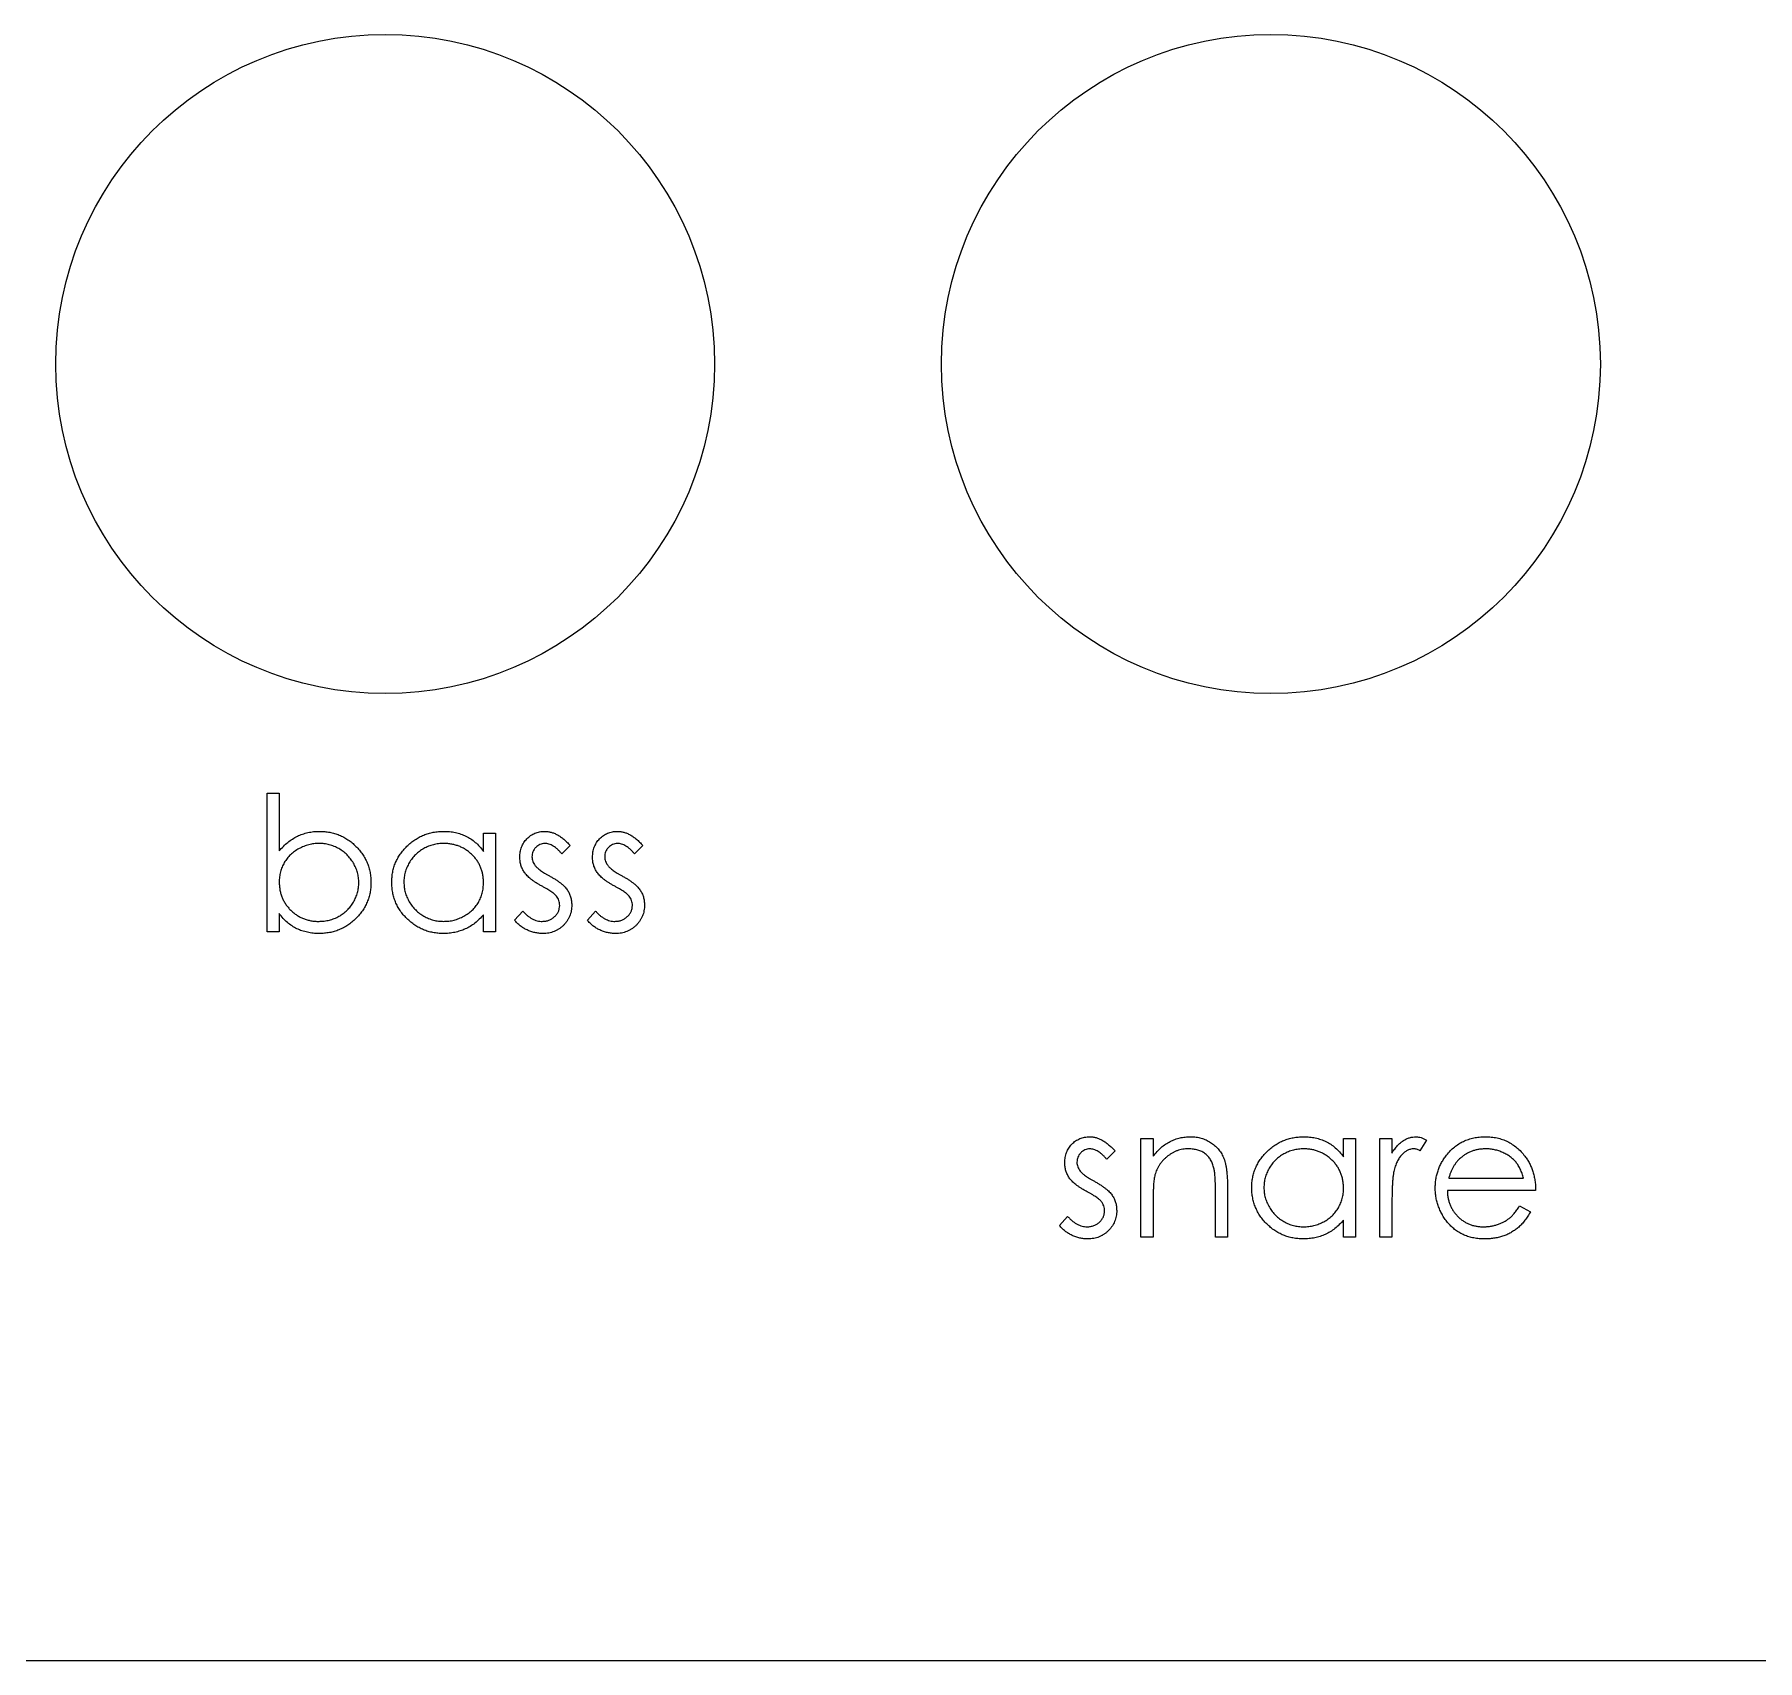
# Model space of a CAD drawing. Header units: inches. Extents: x 0 to 10.2, y -7 to 0.
# Drawn here: x 1.357 to 2.952, y -7 to -5.495 of the extents above; entities that cross this region are included whole.
import ezdxf

# ---------------------------------------------------------------- set-up
doc = ezdxf.new("R2010")
doc.units = ezdxf.units.IN
doc.header["$MEASUREMENT"] = 0

msp = doc.modelspace()

# ---------------------------------------------------------------- linework, layer by layer
at = {"color": 3, "linetype": 'Continuous', "lineweight": 5}
for p, q in [((1.5721, -6.1973), (1.5833, -6.1973)), ((1.5721, -6.3255), (1.5721, -6.1973)), ((1.5833, -6.1973), (1.5833, -6.2507)), ((1.7724, -6.2342), (1.7836, -6.2342)), ((1.7724, -6.2511), (1.7724, -6.2342)), ((1.7836, -6.2342), (1.7836, -6.3255)), ((1.8525, -6.2455), (1.8449, -6.2534)), ((1.9198, -6.2455), (1.9122, -6.2534)), ((1.5833, -6.3086), (1.5833, -6.3255)), ((1.7724, -6.3255), (1.7724, -6.3097)), ((1.8012, -6.3147), (1.8087, -6.3063)), ((1.8685, -6.3147), (1.876, -6.3063)), ((1.5833, -6.3255), (1.5721, -6.3255)), ((1.7836, -6.3255), (1.7724, -6.3255)), ((2.381, -6.5168), (2.3922, -6.5168)), ((2.381, -6.6082), (2.381, -6.5168)), ((2.3922, -6.5168), (2.3922, -6.5333)), ((2.5685, -6.5168), (2.5797, -6.5168)), ((2.5685, -6.5337), (2.5685, -6.5168)), ((2.5797, -6.5168), (2.5797, -6.6082)), ((2.6022, -6.5168), (2.6134, -6.5168)), ((2.6022, -6.6082), (2.6022, -6.5168)), ((2.6134, -6.5168), (2.6134, -6.5303)), ((2.6454, -6.5184), (2.6393, -6.5281)), ((2.357, -6.5282), (2.3494, -6.5361)), ((2.6659, -6.5537), (2.7352, -6.5537)), ((2.4499, -6.6082), (2.4499, -6.5652)), ((2.4612, -6.5615), (2.4612, -6.6082)), ((2.7464, -6.5649), (2.6647, -6.5649)), ((2.3922, -6.5751), (2.3922, -6.6082)), ((2.6134, -6.5775), (2.6134, -6.6082)), ((2.7316, -6.5793), (2.7416, -6.5846)), ((2.3057, -6.5974), (2.3131, -6.5889)), ((2.5685, -6.6082), (2.5685, -6.5924)), ((2.3922, -6.6082), (2.381, -6.6082)), ((2.4612, -6.6082), (2.4499, -6.6082)), ((2.5797, -6.6082), (2.5685, -6.6082)), ((2.6134, -6.6082), (2.6022, -6.6082))]:
    msp.add_line(p, q, dxfattribs=at)
at = {"color": 1, "linetype": 'Continuous', "lineweight": 5}
msp.add_line((0, -7), (10.15, -7), dxfattribs=at)
for centre in [(1.6813, -5.8), (2.5013, -5.8)]:
    msp.add_circle(centre, 0.305, dxfattribs=at)
at = {"color": 3, "linetype": 'Continuous', "lineweight": 5}
for points, knots in [([(1.5833, -6.2507), (1.5845, -6.2493), (1.587, -6.2464), (1.5911, -6.2427), (1.5955, -6.2396), (1.6, -6.237), (1.6048, -6.235), (1.6099, -6.2336), (1.6151, -6.2327), (1.6187, -6.2326), (1.6205, -6.2326)], [0, 0, 0, 0, 0.134636, 0.262681, 0.38719, 0.50839, 0.628966, 0.749723, 0.873248, 1, 1, 1, 1]), ([(1.6205, -6.2326), (1.6221, -6.2326), (1.6253, -6.2327), (1.63, -6.2333), (1.6345, -6.2344), (1.6389, -6.2359), (1.643, -6.2379), (1.647, -6.2403), (1.6507, -6.2431), (1.6543, -6.2464), (1.6575, -6.2499), (1.6604, -6.2536), (1.6628, -6.2576), (1.6648, -6.2617), (1.6663, -6.266), (1.6674, -6.2705), (1.6681, -6.2752), (1.6682, -6.2784), (1.6682, -6.28)], [0, 0, 0, 0, 0.064649, 0.127821, 0.189419, 0.250372, 0.311137, 0.372825, 0.435463, 0.500128, 0.564773, 0.627344, 0.688919, 0.749829, 0.810578, 0.872176, 0.935017, 1, 1, 1, 1]), ([(1.6874, -6.2796), (1.6875, -6.278), (1.6876, -6.2749), (1.6882, -6.2702), (1.6893, -6.2658), (1.6909, -6.2615), (1.6929, -6.2574), (1.6953, -6.2535), (1.6982, -6.2498), (1.7015, -6.2463), (1.705, -6.2431), (1.7089, -6.2403), (1.7128, -6.2379), (1.717, -6.2359), (1.7214, -6.2344), (1.7259, -6.2333), (1.7306, -6.2327), (1.7338, -6.2326), (1.7354, -6.2326)], [0, 0, 0, 0, 0.0637745, 0.1260788, 0.1869041, 0.2475739, 0.3080034, 0.3691319, 0.4320332, 0.4967908, 0.5616108, 0.6249139, 0.6867263, 0.7480788, 0.8095823, 0.8716307, 0.9348858, 1, 1, 1, 1]), ([(1.7354, -6.2326), (1.7373, -6.2326), (1.7409, -6.2327), (1.7463, -6.2335), (1.7513, -6.235), (1.7561, -6.2369), (1.7607, -6.2394), (1.7649, -6.2427), (1.7689, -6.2465), (1.7712, -6.2495), (1.7724, -6.2511)], [0, 0, 0, 0, 0.129862, 0.254654, 0.376015, 0.495255, 0.614798, 0.738106, 0.865196, 1, 1, 1, 1]), ([(1.806, -6.2565), (1.806, -6.2557), (1.8061, -6.254), (1.8064, -6.2516), (1.8069, -6.2493), (1.8076, -6.2471), (1.8085, -6.245), (1.8097, -6.243), (1.811, -6.2411), (1.8125, -6.2394), (1.8142, -6.2378), (1.816, -6.2364), (1.8179, -6.2352), (1.82, -6.2342), (1.8221, -6.2335), (1.8243, -6.2329), (1.8267, -6.2326), (1.8283, -6.2326), (1.8291, -6.2326)], [0, 0, 0, 0, 0.067978, 0.133044, 0.196507, 0.258613, 0.319728, 0.380873, 0.442636, 0.505079, 0.567881, 0.628814, 0.68891, 0.748765, 0.809386, 0.870884, 0.934037, 1, 1, 1, 1]), ([(1.8291, -6.2326), (1.8301, -6.2326), (1.832, -6.2327), (1.835, -6.2333), (1.8379, -6.2343), (1.8409, -6.2358), (1.8438, -6.2376), (1.8467, -6.2399), (1.8497, -6.2425), (1.8515, -6.2445), (1.8525, -6.2455)], [0, 0, 0, 0, 0.105714, 0.213412, 0.326127, 0.444452, 0.569061, 0.702712, 0.846318, 1, 1, 1, 1]), ([(1.8733, -6.2565), (1.8734, -6.2557), (1.8734, -6.254), (1.8737, -6.2516), (1.8742, -6.2493), (1.8749, -6.2471), (1.8759, -6.245), (1.877, -6.243), (1.8783, -6.2411), (1.8798, -6.2394), (1.8815, -6.2378), (1.8833, -6.2364), (1.8853, -6.2352), (1.8873, -6.2342), (1.8894, -6.2335), (1.8917, -6.2329), (1.894, -6.2326), (1.8956, -6.2326), (1.8964, -6.2326)], [0, 0, 0, 0, 0.0679785, 0.1330435, 0.1965074, 0.2586134, 0.3197283, 0.3808729, 0.4426356, 0.5050793, 0.5678805, 0.6288139, 0.6889101, 0.748765, 0.8093858, 0.8708843, 0.9340375, 1, 1, 1, 1]), ([(1.8964, -6.2326), (1.8974, -6.2326), (1.8994, -6.2327), (1.9023, -6.2333), (1.9052, -6.2343), (1.9082, -6.2358), (1.9111, -6.2376), (1.914, -6.2399), (1.917, -6.2425), (1.9188, -6.2445), (1.9198, -6.2455)], [0, 0, 0, 0, 0.105714, 0.213412, 0.326127, 0.444452, 0.569061, 0.702712, 0.846318, 1, 1, 1, 1]), ([(1.6203, -6.2438), (1.6186, -6.2438), (1.6154, -6.2439), (1.6106, -6.2449), (1.606, -6.2464), (1.6016, -6.2485), (1.5974, -6.251), (1.5937, -6.2541), (1.5905, -6.2575), (1.5879, -6.2614), (1.5858, -6.2656), (1.5843, -6.27), (1.5834, -6.2748), (1.5833, -6.278), (1.5833, -6.2797)], [0, 0, 0, 0, 0.084735, 0.168182, 0.252419, 0.338618, 0.424014, 0.506402, 0.587545, 0.668801, 0.7501, 0.831022, 0.91396, 1, 1, 1, 1]), ([(1.657, -6.28), (1.6569, -6.2784), (1.6568, -6.2753), (1.6558, -6.2707), (1.6542, -6.2662), (1.652, -6.2619), (1.6493, -6.2578), (1.6461, -6.2542), (1.6425, -6.2511), (1.6385, -6.2485), (1.6342, -6.2464), (1.6296, -6.2449), (1.625, -6.2439), (1.6218, -6.2438), (1.6203, -6.2438)], [0, 0, 0, 0, 0.082066, 0.163805, 0.246618, 0.331983, 0.417466, 0.500907, 0.584103, 0.668254, 0.752056, 0.83457, 0.916652, 1, 1, 1, 1]), ([(1.7356, -6.2438), (1.7339, -6.2438), (1.7307, -6.2439), (1.7259, -6.2448), (1.7214, -6.2463), (1.7171, -6.2484), (1.713, -6.251), (1.7094, -6.2541), (1.7062, -6.2576), (1.7036, -6.2616), (1.7014, -6.2659), (1.6998, -6.2704), (1.6988, -6.275), (1.6987, -6.2781), (1.6987, -6.2797)], [0, 0, 0, 0, 0.085921, 0.169593, 0.252476, 0.336244, 0.419505, 0.502036, 0.584775, 0.669846, 0.754185, 0.836658, 0.91801, 1, 1, 1, 1]), ([(1.7724, -6.28), (1.7723, -6.2788), (1.7723, -6.2763), (1.7718, -6.2726), (1.7709, -6.2691), (1.7698, -6.2658), (1.7683, -6.2626), (1.7664, -6.2596), (1.7643, -6.2568), (1.7618, -6.2541), (1.7591, -6.2517), (1.7562, -6.2496), (1.7531, -6.2478), (1.7499, -6.2463), (1.7465, -6.2452), (1.743, -6.2444), (1.7393, -6.2438), (1.7368, -6.2438), (1.7356, -6.2438)], [0, 0, 0, 0, 0.065634, 0.129188, 0.191219, 0.251913, 0.312507, 0.373494, 0.435152, 0.498741, 0.562095, 0.624187, 0.685476, 0.746097, 0.807612, 0.869967, 0.933951, 1, 1, 1, 1]), ([(1.8291, -6.2438), (1.8283, -6.2438), (1.8268, -6.2439), (1.8245, -6.2446), (1.8225, -6.2458), (1.8207, -6.2474), (1.8192, -6.2493), (1.818, -6.2514), (1.8174, -6.2537), (1.8173, -6.2553), (1.8172, -6.2561)], [0, 0, 0, 0, 0.124958, 0.245901, 0.369166, 0.498511, 0.628504, 0.751028, 0.873724, 1, 1, 1, 1]), ([(1.8449, -6.2534), (1.8442, -6.2526), (1.843, -6.2512), (1.841, -6.2492), (1.839, -6.2475), (1.837, -6.2462), (1.835, -6.2451), (1.833, -6.2443), (1.8311, -6.2439), (1.8298, -6.2438), (1.8291, -6.2438)], [0, 0, 0, 0, 0.158223, 0.305036, 0.441309, 0.565963, 0.683525, 0.793334, 0.898518, 1, 1, 1, 1]), ([(1.8964, -6.2438), (1.8956, -6.2438), (1.8941, -6.2439), (1.8918, -6.2446), (1.8898, -6.2458), (1.888, -6.2474), (1.8865, -6.2493), (1.8854, -6.2514), (1.8847, -6.2537), (1.8846, -6.2553), (1.8846, -6.2561)], [0, 0, 0, 0, 0.124958, 0.245901, 0.369166, 0.498511, 0.628504, 0.751028, 0.873724, 1, 1, 1, 1]), ([(1.9122, -6.2534), (1.9115, -6.2526), (1.9103, -6.2512), (1.9083, -6.2492), (1.9063, -6.2475), (1.9043, -6.2462), (1.9023, -6.2451), (1.9003, -6.2443), (1.8984, -6.2439), (1.8971, -6.2438), (1.8964, -6.2438)], [0, 0, 0, 0, 0.158223, 0.305036, 0.441309, 0.565963, 0.683525, 0.793334, 0.898518, 1, 1, 1, 1]), ([(1.8102, -6.2706), (1.8096, -6.2695), (1.8083, -6.2675), (1.807, -6.264), (1.8061, -6.2603), (1.8061, -6.2578), (1.806, -6.2565)], [0, 0, 0, 0, 0.246252, 0.492591, 0.74057, 1, 1, 1, 1]), ([(1.8172, -6.2561), (1.8173, -6.2568), (1.8174, -6.2582), (1.818, -6.2604), (1.819, -6.2624), (1.8199, -6.2637), (1.8203, -6.2644)], [0, 0, 0, 0, 0.24004, 0.479403, 0.731757, 1, 1, 1, 1]), ([(1.8203, -6.2644), (1.8206, -6.2647), (1.8212, -6.2654), (1.8224, -6.2665), (1.8237, -6.2676), (1.8252, -6.2688), (1.8269, -6.27), (1.8289, -6.2712), (1.8311, -6.2725), (1.8326, -6.2733), (1.8334, -6.2738)], [0, 0, 0, 0, 0.083425, 0.17756, 0.283982, 0.402217, 0.533568, 0.676121, 0.831649, 1, 1, 1, 1]), ([(1.8775, -6.2706), (1.8769, -6.2695), (1.8756, -6.2675), (1.8743, -6.264), (1.8734, -6.2603), (1.8734, -6.2578), (1.8733, -6.2565)], [0, 0, 0, 0, 0.246252, 0.492591, 0.74057, 1, 1, 1, 1]), ([(1.8846, -6.2561), (1.8846, -6.2568), (1.8847, -6.2582), (1.8853, -6.2604), (1.8863, -6.2624), (1.8872, -6.2637), (1.8877, -6.2644)], [0, 0, 0, 0, 0.24004, 0.479403, 0.731757, 1, 1, 1, 1]), ([(1.8877, -6.2644), (1.8879, -6.2647), (1.8885, -6.2654), (1.8897, -6.2665), (1.891, -6.2676), (1.8925, -6.2688), (1.8943, -6.27), (1.8962, -6.2712), (1.8984, -6.2725), (1.8999, -6.2733), (1.9007, -6.2738)], [0, 0, 0, 0, 0.083425, 0.17756, 0.283982, 0.402217, 0.533568, 0.676121, 0.831649, 1, 1, 1, 1]), ([(1.5833, -6.2797), (1.5833, -6.2809), (1.5834, -6.2834), (1.5839, -6.287), (1.5847, -6.2905), (1.5859, -6.2939), (1.5874, -6.297), (1.5892, -6.3001), (1.5914, -6.3029), (1.5938, -6.3056), (1.5966, -6.308), (1.5995, -6.3101), (1.6025, -6.3119), (1.6057, -6.3133), (1.6091, -6.3145), (1.6126, -6.3153), (1.6163, -6.3158), (1.6188, -6.3159), (1.6201, -6.3159)], [0, 0, 0, 0, 0.065646, 0.129212, 0.191253, 0.251958, 0.312564, 0.373562, 0.43523, 0.498536, 0.561901, 0.624098, 0.685023, 0.746051, 0.807577, 0.869943, 0.933939, 1, 1, 1, 1]), ([(1.6201, -6.3159), (1.6217, -6.3158), (1.625, -6.3157), (1.6297, -6.3148), (1.6343, -6.3133), (1.6386, -6.3113), (1.6426, -6.3087), (1.6462, -6.3056), (1.6494, -6.302), (1.6521, -6.298), (1.6543, -6.2938), (1.6558, -6.2893), (1.6568, -6.2847), (1.6569, -6.2816), (1.657, -6.28)], [0, 0, 0, 0, 0.085993, 0.169736, 0.252687, 0.336526, 0.419856, 0.502457, 0.585265, 0.6698, 0.754407, 0.83695, 0.917941, 1, 1, 1, 1]), ([(1.6682, -6.28), (1.6682, -6.2816), (1.6681, -6.2847), (1.6674, -6.2894), (1.6663, -6.2938), (1.6647, -6.2981), (1.6628, -6.3022), (1.6603, -6.3061), (1.6574, -6.3099), (1.6541, -6.3134), (1.6506, -6.3166), (1.6468, -6.3194), (1.6428, -6.3218), (1.6386, -6.3237), (1.6343, -6.3253), (1.6297, -6.3263), (1.625, -6.327), (1.6218, -6.3271), (1.6202, -6.3271)], [0, 0, 0, 0, 0.0640153, 0.126228, 0.1872888, 0.2478695, 0.3085112, 0.3697269, 0.4325358, 0.4971982, 0.561923, 0.6251331, 0.6868547, 0.7481171, 0.8095302, 0.8714875, 0.9349815, 1, 1, 1, 1]), ([(1.7351, -6.3271), (1.7334, -6.3271), (1.7303, -6.327), (1.7256, -6.3263), (1.7211, -6.3252), (1.7168, -6.3237), (1.7126, -6.3217), (1.7087, -6.3194), (1.7049, -6.3165), (1.7013, -6.3133), (1.6981, -6.3098), (1.6952, -6.306), (1.6928, -6.3021), (1.6908, -6.2979), (1.6893, -6.2936), (1.6882, -6.2891), (1.6876, -6.2844), (1.6875, -6.2812), (1.6874, -6.2796)], [0, 0, 0, 0, 0.06462, 0.127433, 0.189004, 0.24993, 0.310668, 0.372329, 0.434939, 0.499576, 0.564191, 0.626735, 0.688109, 0.749294, 0.810331, 0.871901, 0.935046, 1, 1, 1, 1]), ([(1.6987, -6.2797), (1.6987, -6.2813), (1.6989, -6.2844), (1.6998, -6.289), (1.7014, -6.2935), (1.7036, -6.2978), (1.7063, -6.3018), (1.7095, -6.3054), (1.7132, -6.3086), (1.7172, -6.3112), (1.7215, -6.3133), (1.726, -6.3148), (1.7307, -6.3157), (1.7339, -6.3158), (1.7355, -6.3159)], [0, 0, 0, 0, 0.081589, 0.162859, 0.245484, 0.330807, 0.416493, 0.499893, 0.583048, 0.667158, 0.751312, 0.833785, 0.916256, 1, 1, 1, 1]), ([(1.7355, -6.3159), (1.7371, -6.3158), (1.7403, -6.3157), (1.7451, -6.3148), (1.7497, -6.3133), (1.7541, -6.3112), (1.7582, -6.3087), (1.7619, -6.3057), (1.7651, -6.3022), (1.7677, -6.2984), (1.7698, -6.2942), (1.7713, -6.2897), (1.7722, -6.2849), (1.7723, -6.2817), (1.7724, -6.28)], [0, 0, 0, 0, 0.084802, 0.168664, 0.252552, 0.33824, 0.423103, 0.505556, 0.586176, 0.667136, 0.748499, 0.830452, 0.913456, 1, 1, 1, 1]), ([(1.826, -6.2831), (1.825, -6.2825), (1.8232, -6.2815), (1.8207, -6.28), (1.8184, -6.2784), (1.8163, -6.2768), (1.8144, -6.2753), (1.8128, -6.2737), (1.8114, -6.2722), (1.8106, -6.2711), (1.8102, -6.2706)], [0, 0, 0, 0, 0.157762, 0.30595, 0.443775, 0.572824, 0.692154, 0.802296, 0.905564, 1, 1, 1, 1]), ([(1.8398, -6.2925), (1.8395, -6.2922), (1.8389, -6.2914), (1.8377, -6.2904), (1.8364, -6.2893), (1.8348, -6.2882), (1.8329, -6.287), (1.8308, -6.2857), (1.8285, -6.2844), (1.8268, -6.2835), (1.826, -6.2831)], [0, 0, 0, 0, 0.076875, 0.167462, 0.27227, 0.389551, 0.520801, 0.666263, 0.825545, 1, 1, 1, 1]), ([(1.8334, -6.2738), (1.8344, -6.2743), (1.8362, -6.2754), (1.8389, -6.277), (1.8413, -6.2786), (1.8435, -6.2802), (1.8455, -6.2818), (1.8472, -6.2834), (1.8486, -6.285), (1.8495, -6.2861), (1.8498, -6.2866)], [0, 0, 0, 0, 0.158989, 0.307115, 0.446213, 0.574876, 0.694152, 0.804581, 0.906593, 1, 1, 1, 1]), ([(1.8933, -6.2831), (1.8923, -6.2825), (1.8905, -6.2815), (1.888, -6.28), (1.8857, -6.2784), (1.8836, -6.2768), (1.8817, -6.2753), (1.8801, -6.2737), (1.8787, -6.2722), (1.8779, -6.2711), (1.8775, -6.2706)], [0, 0, 0, 0, 0.157762, 0.30595, 0.443775, 0.572824, 0.692154, 0.802296, 0.905564, 1, 1, 1, 1]), ([(1.9071, -6.2925), (1.9068, -6.2922), (1.9062, -6.2914), (1.9051, -6.2904), (1.9037, -6.2893), (1.9021, -6.2882), (1.9002, -6.287), (1.8981, -6.2857), (1.8958, -6.2844), (1.8941, -6.2835), (1.8933, -6.2831)], [0, 0, 0, 0, 0.076875, 0.167462, 0.27227, 0.389551, 0.520801, 0.666263, 0.825545, 1, 1, 1, 1]), ([(1.9007, -6.2738), (1.9017, -6.2743), (1.9036, -6.2754), (1.9062, -6.277), (1.9086, -6.2786), (1.9108, -6.2802), (1.9128, -6.2818), (1.9145, -6.2834), (1.9159, -6.285), (1.9168, -6.2861), (1.9172, -6.2866)], [0, 0, 0, 0, 0.158989, 0.307115, 0.446213, 0.574876, 0.694152, 0.804581, 0.906593, 1, 1, 1, 1]), ([(1.8541, -6.3007), (1.8541, -6.3016), (1.854, -6.3034), (1.8537, -6.306), (1.8531, -6.3085), (1.8522, -6.3109), (1.8511, -6.3132), (1.8498, -6.3154), (1.8483, -6.3175), (1.8465, -6.3195), (1.8445, -6.3213), (1.8424, -6.3228), (1.8402, -6.3241), (1.8379, -6.3252), (1.8354, -6.3261), (1.8328, -6.3267), (1.8301, -6.327), (1.8283, -6.3271), (1.8273, -6.3271)], [0, 0, 0, 0, 0.064548, 0.127199, 0.188597, 0.24864, 0.309525, 0.370037, 0.431889, 0.495704, 0.559519, 0.621372, 0.682397, 0.743568, 0.805498, 0.86864, 0.933066, 1, 1, 1, 1]), ([(1.8429, -6.3012), (1.8428, -6.3004), (1.8428, -6.2988), (1.8422, -6.2965), (1.8412, -6.2944), (1.8403, -6.2931), (1.8398, -6.2925)], [0, 0, 0, 0, 0.2534754, 0.5004533, 0.7455781, 1, 1, 1, 1]), ([(1.8498, -6.2866), (1.8505, -6.2876), (1.8518, -6.2898), (1.8531, -6.2932), (1.8539, -6.2969), (1.854, -6.2994), (1.8541, -6.3007)], [0, 0, 0, 0, 0.2488386, 0.495235, 0.7433356, 1, 1, 1, 1]), ([(1.9214, -6.3007), (1.9214, -6.3016), (1.9213, -6.3034), (1.921, -6.306), (1.9204, -6.3085), (1.9196, -6.3109), (1.9184, -6.3132), (1.9171, -6.3154), (1.9156, -6.3175), (1.9138, -6.3195), (1.9118, -6.3213), (1.9097, -6.3228), (1.9075, -6.3241), (1.9052, -6.3252), (1.9027, -6.3261), (1.9001, -6.3267), (1.8974, -6.327), (1.8956, -6.3271), (1.8946, -6.3271)], [0, 0, 0, 0, 0.0645481, 0.1271991, 0.1885973, 0.2486395, 0.3095247, 0.370037, 0.4318892, 0.4957043, 0.5595193, 0.6213716, 0.6823971, 0.7435685, 0.8054985, 0.8686397, 0.9330662, 1, 1, 1, 1]), ([(1.9102, -6.3012), (1.9102, -6.3004), (1.9101, -6.2988), (1.9095, -6.2965), (1.9085, -6.2944), (1.9076, -6.2931), (1.9071, -6.2925)], [0, 0, 0, 0, 0.253475, 0.500453, 0.745578, 1, 1, 1, 1]), ([(1.9172, -6.2866), (1.9178, -6.2876), (1.9191, -6.2898), (1.9205, -6.2932), (1.9212, -6.2969), (1.9214, -6.2994), (1.9214, -6.3007)], [0, 0, 0, 0, 0.248839, 0.495235, 0.743336, 1, 1, 1, 1]), ([(1.6202, -6.3271), (1.6183, -6.3271), (1.6147, -6.327), (1.6094, -6.3261), (1.6043, -6.3247), (1.5995, -6.3228), (1.595, -6.3202), (1.5907, -6.317), (1.5868, -6.3131), (1.5845, -6.3101), (1.5833, -6.3086)], [0, 0, 0, 0, 0.129476, 0.25388, 0.374863, 0.494283, 0.614293, 0.73697, 0.865076, 1, 1, 1, 1]), ([(1.7724, -6.3097), (1.7711, -6.3111), (1.7686, -6.3139), (1.7645, -6.3176), (1.7601, -6.3206), (1.7555, -6.323), (1.7507, -6.3248), (1.7457, -6.3261), (1.7405, -6.327), (1.7369, -6.3271), (1.7351, -6.3271)], [0, 0, 0, 0, 0.134298, 0.262085, 0.38627, 0.507165, 0.6273, 0.748145, 0.87237, 1, 1, 1, 1]), ([(1.8273, -6.3271), (1.8261, -6.3271), (1.8236, -6.327), (1.8199, -6.3263), (1.8162, -6.3253), (1.8127, -6.3239), (1.8094, -6.3221), (1.8063, -6.32), (1.8036, -6.3175), (1.802, -6.3157), (1.8012, -6.3147)], [0, 0, 0, 0, 0.126743, 0.251724, 0.377219, 0.504694, 0.631458, 0.755401, 0.877701, 1, 1, 1, 1]), ([(1.8087, -6.3063), (1.8094, -6.307), (1.8107, -6.3085), (1.8129, -6.3105), (1.8151, -6.3121), (1.8174, -6.3135), (1.8197, -6.3146), (1.822, -6.3153), (1.8244, -6.3158), (1.826, -6.3159), (1.8268, -6.3159)], [0, 0, 0, 0, 0.147476, 0.285904, 0.417172, 0.540501, 0.659238, 0.775006, 0.887229, 1, 1, 1, 1]), ([(1.8268, -6.3159), (1.8278, -6.3158), (1.83, -6.3157), (1.833, -6.3149), (1.8358, -6.3135), (1.8382, -6.3116), (1.8403, -6.3093), (1.8418, -6.3068), (1.8427, -6.3041), (1.8428, -6.3022), (1.8429, -6.3012)], [0, 0, 0, 0, 0.134042, 0.261896, 0.387836, 0.517686, 0.644509, 0.764718, 0.880291, 1, 1, 1, 1]), ([(1.8946, -6.3271), (1.8934, -6.3271), (1.8909, -6.327), (1.8872, -6.3263), (1.8835, -6.3253), (1.88, -6.3239), (1.8767, -6.3221), (1.8737, -6.32), (1.8709, -6.3175), (1.8693, -6.3157), (1.8685, -6.3147)], [0, 0, 0, 0, 0.126743, 0.251724, 0.377219, 0.504694, 0.631458, 0.755401, 0.877701, 1, 1, 1, 1]), ([(1.876, -6.3063), (1.8767, -6.307), (1.878, -6.3085), (1.8802, -6.3105), (1.8825, -6.3121), (1.8847, -6.3135), (1.887, -6.3146), (1.8893, -6.3153), (1.8917, -6.3158), (1.8933, -6.3159), (1.8941, -6.3159)], [0, 0, 0, 0, 0.147476, 0.285904, 0.417172, 0.540501, 0.659238, 0.775006, 0.887229, 1, 1, 1, 1]), ([(1.8941, -6.3159), (1.8951, -6.3158), (1.8973, -6.3157), (1.9003, -6.3149), (1.9031, -6.3135), (1.9055, -6.3116), (1.9076, -6.3093), (1.9091, -6.3068), (1.91, -6.3041), (1.9101, -6.3022), (1.9102, -6.3012)], [0, 0, 0, 0, 0.134042, 0.261896, 0.387836, 0.517686, 0.644509, 0.764718, 0.880291, 1, 1, 1, 1]), ([(2.3105, -6.5392), (2.3105, -6.5383), (2.3106, -6.5367), (2.3109, -6.5343), (2.3114, -6.532), (2.3121, -6.5297), (2.313, -6.5277), (2.3142, -6.5257), (2.3155, -6.5238), (2.317, -6.522), (2.3187, -6.5204), (2.3205, -6.5191), (2.3224, -6.5179), (2.3245, -6.5169), (2.3266, -6.5161), (2.3288, -6.5156), (2.3312, -6.5153), (2.3328, -6.5152), (2.3336, -6.5152)], [0, 0, 0, 0, 0.067978, 0.133044, 0.196507, 0.258613, 0.319728, 0.380873, 0.442636, 0.505079, 0.567881, 0.628814, 0.68891, 0.748765, 0.809386, 0.870884, 0.934037, 1, 1, 1, 1]), ([(2.3336, -6.5152), (2.3346, -6.5153), (2.3365, -6.5153), (2.3395, -6.516), (2.3424, -6.517), (2.3453, -6.5185), (2.3483, -6.5203), (2.3512, -6.5226), (2.3542, -6.5252), (2.356, -6.5272), (2.357, -6.5282)], [0, 0, 0, 0, 0.105714, 0.213412, 0.326127, 0.444452, 0.569061, 0.702712, 0.846318, 1, 1, 1, 1]), ([(2.3922, -6.5333), (2.3934, -6.5318), (2.3958, -6.5289), (2.3996, -6.5251), (2.4037, -6.522), (2.408, -6.5195), (2.4125, -6.5176), (2.4172, -6.5162), (2.422, -6.5154), (2.4253, -6.5153), (2.427, -6.5152)], [0, 0, 0, 0, 0.140976, 0.273569, 0.398988, 0.51993, 0.63811, 0.756589, 0.87686, 1, 1, 1, 1]), ([(2.427, -6.5152), (2.4287, -6.5153), (2.432, -6.5154), (2.4368, -6.5164), (2.4413, -6.518), (2.4455, -6.5203), (2.4492, -6.5231), (2.4525, -6.5264), (2.4553, -6.5301), (2.4571, -6.5336), (2.4583, -6.5367), (2.459, -6.5394), (2.4597, -6.5423), (2.4603, -6.5456), (2.4606, -6.5491), (2.4609, -6.553), (2.4611, -6.5572), (2.4611, -6.56), (2.4612, -6.5615)], [0, 0, 0, 0, 0.07724, 0.151178, 0.223488, 0.295543, 0.366976, 0.437131, 0.507044, 0.57856, 0.616614, 0.658756, 0.704491, 0.754803, 0.809332, 0.868274, 0.932073, 1, 1, 1, 1]), ([(2.4836, -6.5623), (2.4836, -6.5607), (2.4837, -6.5575), (2.4844, -6.5529), (2.4855, -6.5485), (2.487, -6.5442), (2.489, -6.5401), (2.4915, -6.5362), (2.4943, -6.5325), (2.4976, -6.529), (2.5012, -6.5258), (2.505, -6.523), (2.509, -6.5205), (2.5132, -6.5186), (2.5175, -6.5171), (2.522, -6.516), (2.5267, -6.5154), (2.5299, -6.5153), (2.5316, -6.5152)], [0, 0, 0, 0, 0.063775, 0.126079, 0.186904, 0.247574, 0.308003, 0.369132, 0.432033, 0.496791, 0.561611, 0.624914, 0.686726, 0.748079, 0.809582, 0.871631, 0.934886, 1, 1, 1, 1]), ([(2.5316, -6.5152), (2.5334, -6.5153), (2.5371, -6.5154), (2.5424, -6.5162), (2.5475, -6.5176), (2.5523, -6.5196), (2.5568, -6.5221), (2.5611, -6.5253), (2.565, -6.5292), (2.5673, -6.5322), (2.5685, -6.5337)], [0, 0, 0, 0, 0.1298621, 0.2546535, 0.3760146, 0.4952553, 0.6147977, 0.7381056, 0.8651963, 1, 1, 1, 1]), ([(2.6134, -6.5303), (2.6142, -6.529), (2.6158, -6.5266), (2.6184, -6.5235), (2.6211, -6.5208), (2.6239, -6.5188), (2.6268, -6.5172), (2.6297, -6.516), (2.6327, -6.5154), (2.6347, -6.5153), (2.6357, -6.5152)], [0, 0, 0, 0, 0.160059, 0.306112, 0.438367, 0.560541, 0.675317, 0.786114, 0.892842, 1, 1, 1, 1]), ([(2.6357, -6.5152), (2.6365, -6.5153), (2.6381, -6.5154), (2.6405, -6.516), (2.643, -6.517), (2.6446, -6.5179), (2.6454, -6.5184)], [0, 0, 0, 0, 0.225278, 0.463523, 0.720324, 1, 1, 1, 1]), ([(2.664, -6.5323), (2.6651, -6.5309), (2.6673, -6.5282), (2.6711, -6.5247), (2.6752, -6.5218), (2.6795, -6.5194), (2.6842, -6.5175), (2.6891, -6.5162), (2.6943, -6.5154), (2.6979, -6.5153), (2.6997, -6.5152)], [0, 0, 0, 0, 0.128835, 0.253589, 0.374643, 0.49534, 0.616325, 0.739759, 0.866842, 1, 1, 1, 1]), ([(2.6997, -6.5152), (2.7016, -6.5153), (2.7052, -6.5154), (2.7106, -6.5162), (2.7157, -6.5176), (2.7204, -6.5196), (2.7249, -6.5222), (2.7291, -6.5253), (2.733, -6.529), (2.7353, -6.5318), (2.7365, -6.5332)], [0, 0, 0, 0, 0.13204, 0.259033, 0.38188, 0.502258, 0.622752, 0.744743, 0.870109, 1, 1, 1, 1]), ([(2.3147, -6.5533), (2.314, -6.5522), (2.3128, -6.5501), (2.3115, -6.5467), (2.3106, -6.543), (2.3106, -6.5405), (2.3105, -6.5392)], [0, 0, 0, 0, 0.246252, 0.492591, 0.74057, 1, 1, 1, 1]), ([(2.3336, -6.5264), (2.3328, -6.5265), (2.3313, -6.5266), (2.329, -6.5273), (2.327, -6.5285), (2.3252, -6.5301), (2.3236, -6.532), (2.3225, -6.5341), (2.3219, -6.5364), (2.3218, -6.5379), (2.3217, -6.5387)], [0, 0, 0, 0, 0.124958, 0.245901, 0.369166, 0.498511, 0.628504, 0.751028, 0.873724, 1, 1, 1, 1]), ([(2.3217, -6.5387), (2.3218, -6.5395), (2.3218, -6.5409), (2.3225, -6.543), (2.3234, -6.5451), (2.3244, -6.5464), (2.3248, -6.547)], [0, 0, 0, 0, 0.24004, 0.479403, 0.731757, 1, 1, 1, 1]), ([(2.3494, -6.5361), (2.3487, -6.5353), (2.3475, -6.5338), (2.3454, -6.5319), (2.3434, -6.5302), (2.3415, -6.5288), (2.3395, -6.5278), (2.3375, -6.527), (2.3356, -6.5265), (2.3342, -6.5265), (2.3336, -6.5264)], [0, 0, 0, 0, 0.158223, 0.305036, 0.441309, 0.565963, 0.683525, 0.793334, 0.898518, 1, 1, 1, 1]), ([(2.425, -6.5264), (2.4241, -6.5265), (2.4224, -6.5265), (2.4197, -6.5268), (2.4171, -6.5274), (2.4146, -6.5281), (2.4122, -6.5292), (2.4098, -6.5303), (2.4076, -6.5318), (2.4054, -6.5334), (2.4033, -6.5352), (2.4014, -6.5371), (2.3997, -6.5391), (2.3982, -6.5412), (2.3968, -6.5434), (2.3957, -6.5457), (2.3947, -6.5481), (2.3942, -6.5498), (2.394, -6.5506)], [0, 0, 0, 0, 0.063986, 0.126627, 0.188984, 0.25023, 0.312351, 0.374574, 0.438148, 0.50292, 0.567974, 0.630771, 0.692935, 0.754398, 0.815218, 0.876117, 0.938015, 1, 1, 1, 1]), ([(2.4486, -6.5444), (2.4482, -6.543), (2.4475, -6.5403), (2.4457, -6.5366), (2.4434, -6.5334), (2.4406, -6.5308), (2.4374, -6.5288), (2.4336, -6.5274), (2.4295, -6.5266), (2.4266, -6.5265), (2.425, -6.5264)], [0, 0, 0, 0, 0.13552, 0.260833, 0.378476, 0.493178, 0.609281, 0.729981, 0.859261, 1, 1, 1, 1]), ([(2.5317, -6.5264), (2.5301, -6.5265), (2.5268, -6.5266), (2.5221, -6.5275), (2.5175, -6.529), (2.5132, -6.5311), (2.5092, -6.5336), (2.5056, -6.5367), (2.5024, -6.5403), (2.4997, -6.5443), (2.4975, -6.5486), (2.496, -6.5531), (2.495, -6.5577), (2.4949, -6.5608), (2.4948, -6.5624)], [0, 0, 0, 0, 0.085921, 0.169593, 0.252476, 0.336244, 0.419505, 0.502036, 0.584775, 0.669846, 0.754185, 0.836658, 0.91801, 1, 1, 1, 1]), ([(2.5685, -6.5627), (2.5685, -6.5614), (2.5684, -6.559), (2.5679, -6.5553), (2.5671, -6.5518), (2.5659, -6.5485), (2.5644, -6.5453), (2.5626, -6.5423), (2.5604, -6.5394), (2.5579, -6.5368), (2.5552, -6.5344), (2.5523, -6.5322), (2.5493, -6.5305), (2.546, -6.529), (2.5427, -6.5278), (2.5392, -6.527), (2.5355, -6.5265), (2.533, -6.5265), (2.5317, -6.5264)], [0, 0, 0, 0, 0.065634, 0.129188, 0.191219, 0.251913, 0.312507, 0.373494, 0.435152, 0.498741, 0.562095, 0.624187, 0.685476, 0.746097, 0.807612, 0.869967, 0.933951, 1, 1, 1, 1]), ([(2.6336, -6.5264), (2.6327, -6.5265), (2.6308, -6.5266), (2.6281, -6.5276), (2.6255, -6.5291), (2.6234, -6.5309), (2.6218, -6.5325), (2.6207, -6.534), (2.6196, -6.5356), (2.6186, -6.5374), (2.6177, -6.5393), (2.6168, -6.5415), (2.6161, -6.5437), (2.6156, -6.5453), (2.6154, -6.5461)], [0, 0, 0, 0, 0.0938065, 0.1913381, 0.2951906, 0.4103123, 0.4719303, 0.5364252, 0.6031187, 0.6741177, 0.749332, 0.8282834, 0.9120398, 1, 1, 1, 1]), ([(2.6393, -6.5281), (2.6387, -6.5278), (2.6377, -6.5274), (2.6362, -6.5268), (2.6348, -6.5265), (2.634, -6.5265), (2.6336, -6.5264)], [0, 0, 0, 0, 0.295139, 0.56023, 0.794983, 1, 1, 1, 1]), ([(2.6535, -6.5628), (2.6535, -6.5613), (2.6536, -6.5586), (2.654, -6.5545), (2.6549, -6.5505), (2.656, -6.5466), (2.6575, -6.5428), (2.6593, -6.5391), (2.6615, -6.5356), (2.6631, -6.5334), (2.664, -6.5323)], [0, 0, 0, 0, 0.128045, 0.253768, 0.377428, 0.500551, 0.623296, 0.746578, 0.872348, 1, 1, 1, 1]), ([(2.6767, -6.535), (2.6761, -6.5355), (2.6749, -6.5366), (2.6733, -6.5385), (2.6718, -6.5405), (2.6704, -6.5428), (2.6691, -6.5452), (2.6679, -6.5479), (2.6668, -6.5507), (2.6662, -6.5527), (2.6659, -6.5537)], [0, 0, 0, 0, 0.109984, 0.22258, 0.3385, 0.458709, 0.585535, 0.717518, 0.854667, 1, 1, 1, 1]), ([(2.7003, -6.5264), (2.6991, -6.5265), (2.6969, -6.5265), (2.6937, -6.5269), (2.6905, -6.5276), (2.6875, -6.5285), (2.6846, -6.5298), (2.6818, -6.5312), (2.6792, -6.533), (2.6776, -6.5343), (2.6767, -6.535)], [0, 0, 0, 0, 0.131092, 0.259141, 0.384162, 0.505992, 0.629098, 0.750669, 0.874039, 1, 1, 1, 1]), ([(2.7352, -6.5537), (2.7348, -6.5522), (2.734, -6.5493), (2.7323, -6.5454), (2.7305, -6.5418), (2.7283, -6.5388), (2.7258, -6.5361), (2.7229, -6.5337), (2.7197, -6.5316), (2.7161, -6.5298), (2.7123, -6.5283), (2.7084, -6.5272), (2.7044, -6.5265), (2.7016, -6.5265), (2.7003, -6.5264)], [0, 0, 0, 0, 0.09624, 0.185231, 0.267501, 0.3444, 0.419595, 0.496891, 0.576638, 0.660268, 0.745387, 0.83004, 0.914474, 1, 1, 1, 1]), ([(2.7365, -6.5332), (2.7373, -6.5343), (2.7388, -6.5364), (2.7408, -6.5399), (2.7425, -6.5436), (2.7439, -6.5475), (2.745, -6.5516), (2.7458, -6.5558), (2.7463, -6.5603), (2.7464, -6.5634), (2.7464, -6.5649)], [0, 0, 0, 0, 0.118522, 0.236255, 0.356174, 0.47725, 0.60154, 0.729618, 0.862158, 1, 1, 1, 1]), ([(2.3304, -6.5657), (2.3295, -6.5652), (2.3277, -6.5642), (2.3252, -6.5626), (2.3228, -6.561), (2.3207, -6.5595), (2.3189, -6.558), (2.3173, -6.5564), (2.3159, -6.5549), (2.3151, -6.5538), (2.3147, -6.5533)], [0, 0, 0, 0, 0.157762, 0.30595, 0.443775, 0.572824, 0.692154, 0.802296, 0.905564, 1, 1, 1, 1]), ([(2.3248, -6.547), (2.3251, -6.5474), (2.3257, -6.5481), (2.3269, -6.5492), (2.3281, -6.5503), (2.3297, -6.5514), (2.3314, -6.5526), (2.3334, -6.5539), (2.3356, -6.5552), (2.3371, -6.556), (2.3379, -6.5564)], [0, 0, 0, 0, 0.0834251, 0.1775598, 0.2839824, 0.4022167, 0.5335685, 0.676121, 0.8316494, 1, 1, 1, 1]), ([(2.394, -6.5506), (2.3938, -6.5512), (2.3935, -6.5526), (2.3932, -6.5548), (2.3929, -6.5573), (2.3926, -6.5602), (2.3925, -6.5635), (2.3923, -6.567), (2.3923, -6.571), (2.3922, -6.5737), (2.3922, -6.5751)], [0, 0, 0, 0, 0.076995, 0.167615, 0.271052, 0.38946, 0.520843, 0.666399, 0.826094, 1, 1, 1, 1]), ([(2.4499, -6.5652), (2.4499, -6.564), (2.4499, -6.5616), (2.4499, -6.5582), (2.4498, -6.5551), (2.4496, -6.5523), (2.4494, -6.5499), (2.4492, -6.5478), (2.4489, -6.546), (2.4487, -6.5449), (2.4486, -6.5444)], [0, 0, 0, 0, 0.17885, 0.34211, 0.489826, 0.623254, 0.74008, 0.841483, 0.928908, 1, 1, 1, 1]), ([(2.6154, -6.5461), (2.6152, -6.5469), (2.6149, -6.5485), (2.6145, -6.5511), (2.6141, -6.5543), (2.6139, -6.558), (2.6136, -6.5622), (2.6135, -6.5668), (2.6134, -6.572), (2.6134, -6.5756), (2.6134, -6.5775)], [0, 0, 0, 0, 0.0708549, 0.1569381, 0.2586004, 0.3758909, 0.5081662, 0.6562378, 0.8201768, 1, 1, 1, 1]), ([(2.3443, -6.5751), (2.344, -6.5748), (2.3434, -6.5741), (2.3422, -6.5731), (2.3409, -6.572), (2.3393, -6.5709), (2.3374, -6.5697), (2.3353, -6.5684), (2.333, -6.5671), (2.3313, -6.5662), (2.3304, -6.5657)], [0, 0, 0, 0, 0.0768751, 0.1674617, 0.27227, 0.3895508, 0.5208014, 0.6662633, 0.8255449, 1, 1, 1, 1]), ([(2.3379, -6.5564), (2.3389, -6.557), (2.3407, -6.558), (2.3434, -6.5597), (2.3458, -6.5613), (2.348, -6.5629), (2.3499, -6.5645), (2.3517, -6.5661), (2.3531, -6.5676), (2.3539, -6.5687), (2.3543, -6.5693)], [0, 0, 0, 0, 0.158989, 0.307115, 0.446213, 0.574876, 0.694152, 0.804581, 0.906593, 1, 1, 1, 1]), ([(2.3543, -6.5693), (2.355, -6.5703), (2.3563, -6.5724), (2.3576, -6.5759), (2.3584, -6.5796), (2.3585, -6.5821), (2.3586, -6.5834)], [0, 0, 0, 0, 0.248839, 0.495235, 0.743336, 1, 1, 1, 1]), ([(2.5312, -6.6098), (2.5296, -6.6097), (2.5264, -6.6096), (2.5217, -6.609), (2.5172, -6.6079), (2.5129, -6.6064), (2.5088, -6.6044), (2.5048, -6.602), (2.501, -6.5992), (2.4975, -6.596), (2.4942, -6.5925), (2.4914, -6.5887), (2.489, -6.5848), (2.487, -6.5806), (2.4855, -6.5763), (2.4844, -6.5718), (2.4837, -6.5671), (2.4836, -6.5639), (2.4836, -6.5623)], [0, 0, 0, 0, 0.06462, 0.127433, 0.189004, 0.24993, 0.310668, 0.372329, 0.434939, 0.499576, 0.564191, 0.626735, 0.688109, 0.749294, 0.810331, 0.871901, 0.935046, 1, 1, 1, 1]), ([(2.4948, -6.5624), (2.4949, -6.5639), (2.495, -6.567), (2.496, -6.5716), (2.4976, -6.5761), (2.4998, -6.5805), (2.5025, -6.5845), (2.5057, -6.5881), (2.5093, -6.5912), (2.5133, -6.5939), (2.5176, -6.596), (2.5222, -6.5974), (2.5268, -6.5984), (2.53, -6.5985), (2.5316, -6.5986)], [0, 0, 0, 0, 0.081589, 0.162859, 0.245484, 0.330807, 0.416493, 0.499893, 0.583048, 0.667158, 0.751312, 0.833785, 0.916256, 1, 1, 1, 1]), ([(2.5316, -6.5986), (2.5332, -6.5985), (2.5365, -6.5984), (2.5412, -6.5975), (2.5459, -6.596), (2.5503, -6.5939), (2.5544, -6.5914), (2.5581, -6.5884), (2.5612, -6.5849), (2.5639, -6.581), (2.5659, -6.5768), (2.5675, -6.5724), (2.5684, -6.5676), (2.5685, -6.5644), (2.5685, -6.5627)], [0, 0, 0, 0, 0.084802, 0.168664, 0.252552, 0.33824, 0.423103, 0.505556, 0.586176, 0.667136, 0.748499, 0.830452, 0.913456, 1, 1, 1, 1]), ([(2.6994, -6.6098), (2.6977, -6.6097), (2.6942, -6.6097), (2.6892, -6.609), (2.6846, -6.6078), (2.6802, -6.6063), (2.6761, -6.6042), (2.6723, -6.6017), (2.6687, -6.5988), (2.6656, -6.5954), (2.6627, -6.5918), (2.6603, -6.588), (2.6582, -6.5841), (2.6565, -6.58), (2.6551, -6.5759), (2.6541, -6.5716), (2.6536, -6.5672), (2.6535, -6.5642), (2.6535, -6.5628)], [0, 0, 0, 0, 0.071579, 0.139629, 0.204797, 0.268135, 0.329814, 0.391301, 0.453434, 0.516552, 0.579631, 0.641119, 0.701294, 0.76081, 0.819932, 0.87892, 0.938983, 1, 1, 1, 1]), ([(2.6647, -6.5649), (2.6647, -6.5661), (2.6648, -6.5685), (2.6653, -6.5719), (2.6661, -6.5752), (2.6673, -6.5783), (2.6686, -6.5813), (2.6703, -6.5841), (2.6722, -6.5867), (2.6744, -6.5892), (2.6769, -6.5913), (2.6795, -6.5933), (2.6822, -6.5949), (2.6851, -6.5963), (2.6881, -6.5973), (2.6913, -6.598), (2.6946, -6.5985), (2.6969, -6.5985), (2.698, -6.5986)], [0, 0, 0, 0, 0.068385, 0.134476, 0.198391, 0.260753, 0.321829, 0.383037, 0.444653, 0.507398, 0.569825, 0.630778, 0.690929, 0.750945, 0.811049, 0.872331, 0.935004, 1, 1, 1, 1]), ([(2.3312, -6.5986), (2.3323, -6.5985), (2.3344, -6.5984), (2.3375, -6.5975), (2.3403, -6.5962), (2.3427, -6.5943), (2.3448, -6.592), (2.3463, -6.5895), (2.3472, -6.5867), (2.3473, -6.5848), (2.3474, -6.5839)], [0, 0, 0, 0, 0.134042, 0.261896, 0.387836, 0.517686, 0.644509, 0.764718, 0.880291, 1, 1, 1, 1]), ([(2.3586, -6.5834), (2.3586, -6.5843), (2.3585, -6.5861), (2.3582, -6.5887), (2.3576, -6.5912), (2.3567, -6.5936), (2.3556, -6.5959), (2.3543, -6.5981), (2.3527, -6.6002), (2.351, -6.6021), (2.349, -6.6039), (2.3469, -6.6055), (2.3447, -6.6068), (2.3423, -6.6079), (2.3399, -6.6088), (2.3373, -6.6093), (2.3346, -6.6097), (2.3328, -6.6098), (2.3318, -6.6098)], [0, 0, 0, 0, 0.064548, 0.127199, 0.188597, 0.24864, 0.309525, 0.370037, 0.431889, 0.495704, 0.559519, 0.621372, 0.682397, 0.743568, 0.805498, 0.86864, 0.933066, 1, 1, 1, 1]), ([(2.3474, -6.5839), (2.3473, -6.5831), (2.3473, -6.5815), (2.3467, -6.5792), (2.3457, -6.5771), (2.3448, -6.5758), (2.3443, -6.5751)], [0, 0, 0, 0, 0.2534754, 0.5004533, 0.7455781, 1, 1, 1, 1]), ([(2.698, -6.5986), (2.6991, -6.5985), (2.7013, -6.5985), (2.7047, -6.5981), (2.7079, -6.5974), (2.7111, -6.5965), (2.7142, -6.5953), (2.717, -6.594), (2.7196, -6.5925), (2.722, -6.5908), (2.7244, -6.5887), (2.7267, -6.586), (2.7292, -6.5829), (2.7308, -6.5806), (2.7316, -6.5793)], [0, 0, 0, 0, 0.082592, 0.163879, 0.245659, 0.327726, 0.40861, 0.485749, 0.559169, 0.630268, 0.705306, 0.792065, 0.889796, 1, 1, 1, 1]), ([(2.7416, -6.5846), (2.7408, -6.586), (2.7393, -6.5887), (2.7366, -6.5925), (2.7338, -6.5959), (2.7308, -6.5988), (2.7276, -6.6013), (2.7242, -6.6036), (2.7206, -6.6055), (2.7168, -6.6071), (2.7128, -6.6083), (2.7086, -6.6091), (2.7041, -6.6097), (2.701, -6.6097), (2.6994, -6.6098)], [0, 0, 0, 0, 0.09337, 0.181661, 0.265874, 0.346355, 0.4246, 0.501903, 0.579992, 0.658443, 0.738672, 0.821894, 0.908801, 1, 1, 1, 1]), ([(2.3318, -6.6098), (2.3306, -6.6097), (2.328, -6.6097), (2.3243, -6.609), (2.3207, -6.608), (2.3172, -6.6066), (2.3139, -6.6048), (2.3108, -6.6026), (2.3081, -6.6002), (2.3065, -6.5983), (2.3057, -6.5974)], [0, 0, 0, 0, 0.126743, 0.251724, 0.377219, 0.504694, 0.631458, 0.755401, 0.877701, 1, 1, 1, 1]), ([(2.3131, -6.5889), (2.3138, -6.5897), (2.3152, -6.5912), (2.3174, -6.5932), (2.3196, -6.5948), (2.3219, -6.5962), (2.3242, -6.5972), (2.3265, -6.598), (2.3289, -6.5985), (2.3305, -6.5985), (2.3312, -6.5986)], [0, 0, 0, 0, 0.147476, 0.285904, 0.417172, 0.540501, 0.659238, 0.775006, 0.887229, 1, 1, 1, 1]), ([(2.5685, -6.5924), (2.5673, -6.5938), (2.5648, -6.5966), (2.5607, -6.6002), (2.5563, -6.6033), (2.5517, -6.6057), (2.5469, -6.6075), (2.5419, -6.6088), (2.5366, -6.6097), (2.533, -6.6097), (2.5312, -6.6098)], [0, 0, 0, 0, 0.1342984, 0.262085, 0.3862699, 0.5071646, 0.6273002, 0.7481449, 0.8723702, 1, 1, 1, 1])]:
    msp.add_open_spline(points, degree=3, knots=knots, dxfattribs=at)

doc.saveas('drawing.dxf')
